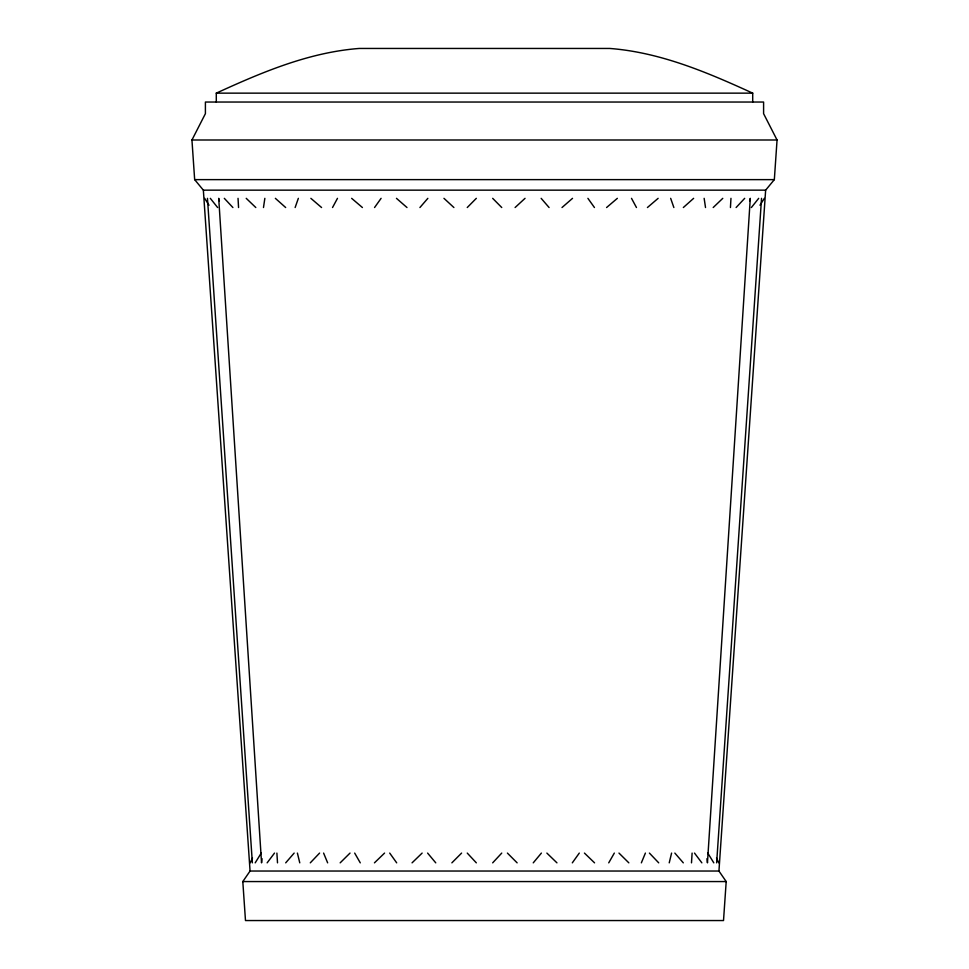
<?xml version="1.0" encoding="UTF-8"?>
<svg xmlns="http://www.w3.org/2000/svg" width="969" height="969" viewBox="0 0 969 969"><rect width="100%" height="100%" fill="white"/><g stroke="black" fill="none" stroke-linecap="round" stroke-linejoin="round"><path stroke-width="1.45" d="M730.444 207.523L730.965 198.342M691.491 862.846L692.108 853.083M716.648 862.846L761.537 198.342M718.937 871.034L765.643 190.154L774.34 179.628L777.053 139.996L763.596 113.664L763.596 102.036L205.404 102.036L205.404 113.664L191.947 139.996L194.66 179.628L203.357 190.154L250.063 871.034L242.807 881.56L245.484 920.55L723.516 920.55L726.193 881.56L718.937 871.034L250.063 871.034M262.042 858.655L261.545 862.846L218.715 198.342L219.394 200.971M263.483 207.523L264.852 198.342M669.228 862.846L671.59 853.083M749.606 200.971L750.285 198.342L707.455 862.846L706.958 858.655M295.133 207.523L298.343 198.342M641.357 862.846L645.402 853.083M250.22 862.846L252.473 857.965M332.537 207.523L337.478 198.342M608.726 862.846L614.322 853.083M255.198 862.846L261.23 853.083M759.999 205.222L764.359 198.342M374.555 207.523L381.096 198.342M572.316 862.846L579.292 853.083M267.141 862.846L274.506 853.083M751.375 207.523L758.691 198.342M533.241 862.846L541.392 853.083M419.916 207.523L427.85 198.342M285.698 862.846L294.152 853.083M492.676 862.846L501.748 853.083M736.113 207.523L744.689 198.342M310.286 862.846L319.588 853.083M467.252 207.523L476.324 198.342M451.869 862.846L461.595 853.083M340.167 862.846L350.027 853.083M412.055 862.846L422.133 853.083M374.446 862.846L384.56 853.083M713.196 207.523L722.777 198.342M515.096 207.523L525.041 198.342M683.339 207.523L693.634 198.342M562.008 207.523L572.534 198.342M647.425 207.523L658.133 198.342M606.582 207.523L617.35 198.342M216.293 102.036L216.293 93.145C261.824 72.324 308.736 52.326 359.269 48.45L609.731 48.45C660.264 52.326 707.176 72.324 752.707 93.145L752.707 102.036M216.293 93.145L752.707 93.145M191.947 139.996L777.053 139.996M194.66 179.628L774.34 179.628M203.357 190.154L765.643 190.154M242.807 881.56L726.193 881.56M351.65 198.342L362.418 207.523M310.867 198.342L321.575 207.523M396.466 198.342L406.992 207.523M275.366 198.342L285.661 207.523M443.959 198.342L453.904 207.523M246.223 198.342L255.804 207.523M584.44 853.083L594.554 862.846M546.867 853.083L556.945 862.846M618.973 853.083L628.833 862.846M507.405 853.083L517.131 862.846M492.676 198.342L501.748 207.523M649.412 853.083L658.714 862.846M224.311 198.342L232.887 207.523M467.252 853.083L476.324 862.846M674.848 853.083L683.302 862.846M541.15 198.342L549.084 207.523M427.608 853.083L435.759 862.846M210.309 198.342L217.625 207.523M694.494 853.083L701.859 862.846M389.708 853.083L396.684 862.846M587.904 198.342L594.445 207.523M204.641 198.342L209.001 205.222M707.77 853.083L713.802 862.846M354.678 853.083L360.274 862.846M631.509 198.342L636.463 207.523M716.527 857.965L718.78 862.846M323.598 853.083L327.643 862.846M670.657 198.342L673.867 207.523M297.398 853.083L299.772 862.846M704.148 198.342L705.517 207.523M207.463 198.342L252.352 862.846M276.892 853.083L277.509 862.846M238.035 198.342L238.556 207.523"/></g></svg>
